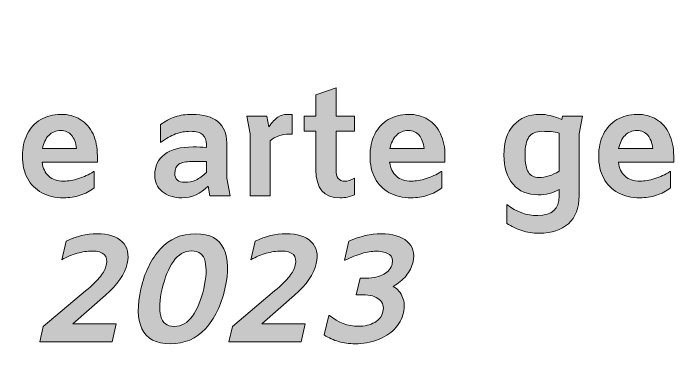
# Model space of a CAD drawing. Header units: millimetres. Extents: x 6 to 133, y 303 to 393.
# Drawn here: x 71.83 to 90.89, y 328.78 to 338.89 of the extents above; entities that cross this region are included whole.
import ezdxf

# ---------------------------------------------------------------- set-up
doc = ezdxf.new("R2010")
doc.units = ezdxf.units.MM
doc.header["$MEASUREMENT"] = 0

# ---------------------------------------------------------------- blocks, each defined once
blk = doc.blocks.new('block 2')
at = {"color": 188, "lineweight": 35, "true_color": 0x161224}
blk.add_open_spline([(21.418, 393.141), (21.418, 393.141), (6.418, 303.141), (6.418, 303.141), (6.418, 303.141), (118.799, 303.141), (118.799, 303.141), (118.799, 303.141), (133.023, 388.483), (133.023, 388.483), (133.386, 390.662), (131.914, 392.723), (129.735, 393.086), (129.518, 393.122), (129.298, 393.141), (129.078, 393.141), (129.078, 393.141), (21.418, 393.141), (21.418, 393.141)], degree=3, knots=[0, 0, 0, 0, 1, 1, 1, 2, 2, 2, 3, 3, 3, 4, 4, 4, 5, 5, 5, 6, 6, 6, 6], dxfattribs=at)
blk = doc.blocks.new('block 53')
at = {"true_color": 0xffffff}
h = blk.add_hatch(color=7, dxfattribs=at)
h.dxf.hatch_style = 2
edge = h.paths.add_edge_path()
edge.add_spline(control_points=[(74.223, 334.657), (74.223, 334.657), (72.647, 334.657), (72.647, 334.657), (72.67, 334.485), (72.733, 334.352), (72.838, 334.258), (72.944, 334.166), (73.086, 334.12), (73.264, 334.12), (73.394, 334.12), (73.535, 334.144), (73.685, 334.191), (73.839, 334.238), (73.981, 334.305), (74.112, 334.391), (74.112, 334.391), (74.129, 334.391), (74.129, 334.391), (74.129, 334.391), (74.129, 333.925), (74.129, 333.925), (74.014, 333.836), (73.881, 333.766), (73.73, 333.716), (73.581, 333.67), (73.425, 333.645), (73.259, 333.645), (73.022, 333.645), (72.815, 333.693), (72.638, 333.787), (72.46, 333.885), (72.324, 334.023), (72.229, 334.2), (72.134, 334.38), (72.087, 334.592), (72.087, 334.835), (72.087, 335.068), (72.132, 335.275), (72.22, 335.452), (72.311, 335.632), (72.44, 335.772), (72.607, 335.869), (72.772, 335.969), (72.963, 336.02), (73.179, 336.02), (73.392, 336.02), (73.577, 335.972), (73.734, 335.874), (73.894, 335.778), (74.015, 335.641), (74.098, 335.461), (74.18, 335.283), (74.223, 335.075), (74.223, 334.835), (74.223, 334.835), (74.223, 334.657), (74.223, 334.657)], knot_values=[0, 0, 0, 0, 1, 1, 1, 2, 2, 2, 3, 3, 3, 4, 4, 4, 5, 5, 5, 6, 6, 6, 7, 7, 7, 8, 8, 8, 9, 9, 9, 10, 10, 10, 11, 11, 11, 12, 12, 12, 13, 13, 13, 14, 14, 14, 15, 15, 15, 16, 16, 16, 17, 17, 17, 18, 18, 18, 19, 19, 19, 19], degree=3, periodic=1)
edge = h.paths.add_edge_path()
edge.add_spline(control_points=[(73.179, 335.559), (73.043, 335.559), (72.929, 335.512), (72.838, 335.421), (72.749, 335.332), (72.688, 335.208), (72.655, 335.048), (72.655, 335.048), (73.632, 335.048), (73.632, 335.048), (73.608, 335.214), (73.559, 335.339), (73.486, 335.426), (73.411, 335.514), (73.309, 335.559), (73.179, 335.559)], knot_values=[0, 0, 0, 0, 1, 1, 1, 2, 2, 2, 3, 3, 3, 4, 4, 4, 5, 5, 5, 5], degree=3, periodic=1)
at = {"lineweight": 0}
for points, knots in [([(74.223, 334.657), (74.223, 334.657), (72.647, 334.657), (72.647, 334.657), (72.67, 334.485), (72.733, 334.352), (72.838, 334.258), (72.944, 334.166), (73.086, 334.12), (73.264, 334.12), (73.394, 334.12), (73.535, 334.144), (73.685, 334.191), (73.839, 334.238), (73.981, 334.305), (74.112, 334.391), (74.112, 334.391), (74.129, 334.391), (74.129, 334.391), (74.129, 334.391), (74.129, 333.925), (74.129, 333.925), (74.014, 333.836), (73.881, 333.766), (73.73, 333.716), (73.581, 333.67), (73.425, 333.645), (73.259, 333.645), (73.022, 333.645), (72.815, 333.693), (72.638, 333.787), (72.46, 333.885), (72.324, 334.023), (72.229, 334.2), (72.134, 334.38), (72.087, 334.592), (72.087, 334.835), (72.087, 335.068), (72.132, 335.275), (72.22, 335.452), (72.311, 335.632), (72.44, 335.772), (72.607, 335.869), (72.772, 335.969), (72.963, 336.02), (73.179, 336.02), (73.392, 336.02), (73.577, 335.972), (73.734, 335.874), (73.894, 335.778), (74.015, 335.641), (74.098, 335.461), (74.18, 335.283), (74.223, 335.075), (74.223, 334.835), (74.223, 334.835), (74.223, 334.657), (74.223, 334.657)], [0, 0, 0, 0, 1, 1, 1, 2, 2, 2, 3, 3, 3, 4, 4, 4, 5, 5, 5, 6, 6, 6, 7, 7, 7, 8, 8, 8, 9, 9, 9, 10, 10, 10, 11, 11, 11, 12, 12, 12, 13, 13, 13, 14, 14, 14, 15, 15, 15, 16, 16, 16, 17, 17, 17, 18, 18, 18, 19, 19, 19, 19]), ([(73.179, 335.559), (73.043, 335.559), (72.929, 335.512), (72.838, 335.421), (72.749, 335.332), (72.688, 335.208), (72.655, 335.048), (72.655, 335.048), (73.632, 335.048), (73.632, 335.048), (73.608, 335.214), (73.559, 335.339), (73.486, 335.426), (73.411, 335.514), (73.309, 335.559), (73.179, 335.559)], [0, 0, 0, 0, 1, 1, 1, 2, 2, 2, 3, 3, 3, 4, 4, 4, 5, 5, 5, 5])]:
    blk.add_open_spline(points, degree=3, knots=knots, dxfattribs=at)
blk = doc.blocks.new('block 52')
blk.add_blockref('block 53', (0, 0))
blk = doc.blocks.new('block 51')
blk.add_blockref('block 52', (0, 0))
blk = doc.blocks.new('block 56')
at = {"true_color": 0xffffff}
h = blk.add_hatch(color=7, dxfattribs=at)
h.dxf.hatch_style = 2
edge = h.paths.add_edge_path()
edge.add_spline(control_points=[(77.427, 333.699), (77.427, 333.699), (77.374, 333.974), (77.374, 333.974), (77.166, 333.754), (76.918, 333.645), (76.628, 333.645), (76.399, 333.645), (76.213, 333.704), (76.069, 333.823), (75.927, 333.944), (75.856, 334.1), (75.856, 334.293), (75.856, 334.544), (75.949, 334.74), (76.135, 334.879), (76.322, 335.022), (76.593, 335.093), (76.948, 335.093), (77.074, 335.093), (77.202, 335.086), (77.33, 335.075), (77.33, 335.075), (77.33, 335.159), (77.33, 335.159), (77.33, 335.286), (77.292, 335.381), (77.219, 335.443), (77.148, 335.505), (77.033, 335.537), (76.877, 335.537), (76.722, 335.537), (76.579, 335.511), (76.446, 335.461), (76.315, 335.41), (76.173, 335.329), (76.02, 335.217), (76.02, 335.217), (76.02, 335.727), (76.02, 335.727), (76.153, 335.827), (76.292, 335.902), (76.437, 335.949), (76.582, 335.996), (76.741, 336.02), (76.917, 336.02), (77.239, 336.02), (77.485, 335.951), (77.654, 335.812), (77.822, 335.675), (77.907, 335.475), (77.907, 335.212), (77.907, 335.212), (77.907, 334.205), (77.907, 334.205), (77.907, 334.205), (78.004, 333.699), (78.004, 333.699), (78.004, 333.699), (77.427, 333.699), (77.427, 333.699)], knot_values=[0, 0, 0, 0, 1, 1, 1, 2, 2, 2, 3, 3, 3, 4, 4, 4, 5, 5, 5, 6, 6, 6, 7, 7, 7, 8, 8, 8, 9, 9, 9, 10, 10, 10, 11, 11, 11, 12, 12, 12, 13, 13, 13, 14, 14, 14, 15, 15, 15, 16, 16, 16, 17, 17, 17, 18, 18, 18, 19, 19, 19, 20, 20, 20, 20], degree=3, periodic=1)
edge = h.paths.add_edge_path()
edge.add_spline(control_points=[(76.428, 334.338), (76.428, 334.169), (76.524, 334.085), (76.717, 334.085), (76.826, 334.085), (76.93, 334.107), (77.028, 334.151), (77.128, 334.196), (77.229, 334.268), (77.33, 334.369), (77.33, 334.369), (77.33, 334.675), (77.33, 334.675), (77.33, 334.675), (76.912, 334.675), (76.912, 334.675), (76.744, 334.675), (76.62, 334.65), (76.544, 334.6), (76.466, 334.552), (76.428, 334.464), (76.428, 334.338)], knot_values=[0, 0, 0, 0, 1, 1, 1, 2, 2, 2, 3, 3, 3, 4, 4, 4, 5, 5, 5, 6, 6, 6, 7, 7, 7, 7], degree=3, periodic=1)
at = {"lineweight": 0}
for points, knots in [([(77.427, 333.699), (77.427, 333.699), (77.374, 333.974), (77.374, 333.974), (77.166, 333.754), (76.918, 333.645), (76.628, 333.645), (76.399, 333.645), (76.213, 333.704), (76.069, 333.823), (75.927, 333.944), (75.856, 334.1), (75.856, 334.293), (75.856, 334.544), (75.949, 334.74), (76.135, 334.879), (76.322, 335.022), (76.593, 335.093), (76.948, 335.093), (77.074, 335.093), (77.202, 335.086), (77.33, 335.075), (77.33, 335.075), (77.33, 335.159), (77.33, 335.159), (77.33, 335.286), (77.292, 335.381), (77.219, 335.443), (77.148, 335.505), (77.033, 335.537), (76.877, 335.537), (76.722, 335.537), (76.579, 335.511), (76.446, 335.461), (76.315, 335.41), (76.173, 335.329), (76.02, 335.217), (76.02, 335.217), (76.02, 335.727), (76.02, 335.727), (76.153, 335.827), (76.292, 335.902), (76.437, 335.949), (76.582, 335.996), (76.741, 336.02), (76.917, 336.02), (77.239, 336.02), (77.485, 335.951), (77.654, 335.812), (77.822, 335.675), (77.907, 335.475), (77.907, 335.212), (77.907, 335.212), (77.907, 334.205), (77.907, 334.205), (77.907, 334.205), (78.004, 333.699), (78.004, 333.699), (78.004, 333.699), (77.427, 333.699), (77.427, 333.699)], [0, 0, 0, 0, 1, 1, 1, 2, 2, 2, 3, 3, 3, 4, 4, 4, 5, 5, 5, 6, 6, 6, 7, 7, 7, 8, 8, 8, 9, 9, 9, 10, 10, 10, 11, 11, 11, 12, 12, 12, 13, 13, 13, 14, 14, 14, 15, 15, 15, 16, 16, 16, 17, 17, 17, 18, 18, 18, 19, 19, 19, 20, 20, 20, 20]), ([(76.428, 334.338), (76.428, 334.169), (76.524, 334.085), (76.717, 334.085), (76.826, 334.085), (76.93, 334.107), (77.028, 334.151), (77.128, 334.196), (77.229, 334.268), (77.33, 334.369), (77.33, 334.369), (77.33, 334.675), (77.33, 334.675), (77.33, 334.675), (76.912, 334.675), (76.912, 334.675), (76.744, 334.675), (76.62, 334.65), (76.544, 334.6), (76.466, 334.552), (76.428, 334.464), (76.428, 334.338)], [0, 0, 0, 0, 1, 1, 1, 2, 2, 2, 3, 3, 3, 4, 4, 4, 5, 5, 5, 6, 6, 6, 7, 7, 7, 7])]:
    blk.add_open_spline(points, degree=3, knots=knots, dxfattribs=at)
blk = doc.blocks.new('block 55')
blk.add_blockref('block 56', (0, 0))
blk = doc.blocks.new('block 54')
blk.add_blockref('block 55', (0, 0))
blk = doc.blocks.new('block 59')
at = {"true_color": 0xffffff}
h = blk.add_hatch(color=7, dxfattribs=at)
h.dxf.hatch_style = 2
edge = h.paths.add_edge_path()
edge.add_spline(control_points=[(79.769, 336.02), (79.769, 336.02), (79.769, 335.457), (79.769, 335.457), (79.769, 335.457), (79.698, 335.457), (79.698, 335.457), (79.469, 335.457), (79.285, 335.392), (79.143, 335.266), (79.143, 335.266), (79.143, 333.699), (79.143, 333.699), (79.143, 333.699), (78.57, 333.699), (78.57, 333.699), (78.57, 333.699), (78.57, 335.461), (78.57, 335.461), (78.57, 335.461), (78.477, 335.967), (78.477, 335.967), (78.477, 335.967), (79.049, 335.967), (79.049, 335.967), (79.049, 335.967), (79.107, 335.665), (79.107, 335.665), (79.201, 335.798), (79.287, 335.889), (79.365, 335.941), (79.444, 335.994), (79.531, 336.02), (79.626, 336.02), (79.626, 336.02), (79.769, 336.02), (79.769, 336.02)], knot_values=[0, 0, 0, 0, 1, 1, 1, 2, 2, 2, 3, 3, 3, 4, 4, 4, 5, 5, 5, 6, 6, 6, 7, 7, 7, 8, 8, 8, 9, 9, 9, 10, 10, 10, 11, 11, 11, 12, 12, 12, 12], degree=3, periodic=1)
at = {"lineweight": 0}
blk.add_open_spline([(79.769, 336.02), (79.769, 336.02), (79.769, 335.457), (79.769, 335.457), (79.769, 335.457), (79.698, 335.457), (79.698, 335.457), (79.469, 335.457), (79.285, 335.392), (79.143, 335.266), (79.143, 335.266), (79.143, 333.699), (79.143, 333.699), (79.143, 333.699), (78.57, 333.699), (78.57, 333.699), (78.57, 333.699), (78.57, 335.461), (78.57, 335.461), (78.57, 335.461), (78.477, 335.967), (78.477, 335.967), (78.477, 335.967), (79.049, 335.967), (79.049, 335.967), (79.049, 335.967), (79.107, 335.665), (79.107, 335.665), (79.201, 335.798), (79.287, 335.889), (79.365, 335.941), (79.444, 335.994), (79.531, 336.02), (79.626, 336.02), (79.626, 336.02), (79.769, 336.02), (79.769, 336.02)], degree=3, knots=[0, 0, 0, 0, 1, 1, 1, 2, 2, 2, 3, 3, 3, 4, 4, 4, 5, 5, 5, 6, 6, 6, 7, 7, 7, 8, 8, 8, 9, 9, 9, 10, 10, 10, 11, 11, 11, 12, 12, 12, 12], dxfattribs=at)
blk = doc.blocks.new('block 58')
blk.add_blockref('block 59', (0, 0))
blk = doc.blocks.new('block 57')
blk.add_blockref('block 58', (0, 0))
blk = doc.blocks.new('block 62')
at = {"true_color": 0xffffff}
h = blk.add_hatch(color=7, dxfattribs=at)
h.dxf.hatch_style = 2
edge = h.paths.add_edge_path()
edge.add_spline(control_points=[(81.02, 335.967), (81.02, 335.967), (81.544, 335.967), (81.544, 335.967), (81.544, 335.967), (81.544, 335.541), (81.544, 335.541), (81.544, 335.541), (81.02, 335.541), (81.02, 335.541), (81.02, 335.541), (81.02, 334.444), (81.02, 334.444), (81.02, 334.225), (81.104, 334.116), (81.273, 334.116), (81.349, 334.116), (81.442, 334.144), (81.548, 334.2), (81.548, 334.2), (81.548, 333.725), (81.548, 333.725), (81.474, 333.699), (81.406, 333.68), (81.344, 333.667), (81.282, 333.653), (81.212, 333.645), (81.135, 333.645), (80.676, 333.645), (80.447, 333.912), (80.447, 334.444), (80.447, 334.444), (80.447, 335.541), (80.447, 335.541), (80.447, 335.541), (80.114, 335.541), (80.114, 335.541), (80.114, 335.541), (80.114, 335.967), (80.114, 335.967), (80.114, 335.967), (80.447, 335.967), (80.447, 335.967), (80.447, 335.967), (80.447, 336.575), (80.447, 336.575), (80.447, 336.575), (81.02, 336.775), (81.02, 336.775), (81.02, 336.775), (81.02, 335.967), (81.02, 335.967)], knot_values=[0, 0, 0, 0, 1, 1, 1, 2, 2, 2, 3, 3, 3, 4, 4, 4, 5, 5, 5, 6, 6, 6, 7, 7, 7, 8, 8, 8, 9, 9, 9, 10, 10, 10, 11, 11, 11, 12, 12, 12, 13, 13, 13, 14, 14, 14, 15, 15, 15, 16, 16, 16, 17, 17, 17, 17], degree=3, periodic=1)
at = {"lineweight": 0}
blk.add_open_spline([(81.02, 335.967), (81.02, 335.967), (81.544, 335.967), (81.544, 335.967), (81.544, 335.967), (81.544, 335.541), (81.544, 335.541), (81.544, 335.541), (81.02, 335.541), (81.02, 335.541), (81.02, 335.541), (81.02, 334.444), (81.02, 334.444), (81.02, 334.225), (81.104, 334.116), (81.273, 334.116), (81.349, 334.116), (81.442, 334.144), (81.548, 334.2), (81.548, 334.2), (81.548, 333.725), (81.548, 333.725), (81.474, 333.699), (81.406, 333.68), (81.344, 333.667), (81.282, 333.653), (81.212, 333.645), (81.135, 333.645), (80.676, 333.645), (80.447, 333.912), (80.447, 334.444), (80.447, 334.444), (80.447, 335.541), (80.447, 335.541), (80.447, 335.541), (80.114, 335.541), (80.114, 335.541), (80.114, 335.541), (80.114, 335.967), (80.114, 335.967), (80.114, 335.967), (80.447, 335.967), (80.447, 335.967), (80.447, 335.967), (80.447, 336.575), (80.447, 336.575), (80.447, 336.575), (81.02, 336.775), (81.02, 336.775), (81.02, 336.775), (81.02, 335.967), (81.02, 335.967)], degree=3, knots=[0, 0, 0, 0, 1, 1, 1, 2, 2, 2, 3, 3, 3, 4, 4, 4, 5, 5, 5, 6, 6, 6, 7, 7, 7, 8, 8, 8, 9, 9, 9, 10, 10, 10, 11, 11, 11, 12, 12, 12, 13, 13, 13, 14, 14, 14, 15, 15, 15, 16, 16, 16, 17, 17, 17, 17], dxfattribs=at)
blk = doc.blocks.new('block 61')
blk.add_blockref('block 62', (0, 0))
blk = doc.blocks.new('block 60')
blk.add_blockref('block 61', (0, 0))
blk = doc.blocks.new('block 65')
at = {"true_color": 0xffffff}
h = blk.add_hatch(color=7, dxfattribs=at)
h.dxf.hatch_style = 2
edge = h.paths.add_edge_path()
edge.add_spline(control_points=[(84.124, 334.657), (84.124, 334.657), (82.548, 334.657), (82.548, 334.657), (82.572, 334.485), (82.635, 334.352), (82.739, 334.258), (82.846, 334.166), (82.988, 334.12), (83.165, 334.12), (83.295, 334.12), (83.436, 334.144), (83.587, 334.191), (83.74, 334.238), (83.882, 334.305), (84.013, 334.391), (84.013, 334.391), (84.031, 334.391), (84.031, 334.391), (84.031, 334.391), (84.031, 333.925), (84.031, 333.925), (83.916, 333.836), (83.783, 333.766), (83.632, 333.716), (83.483, 333.67), (83.326, 333.645), (83.161, 333.645), (82.923, 333.645), (82.717, 333.693), (82.539, 333.787), (82.362, 333.885), (82.225, 334.023), (82.131, 334.2), (82.036, 334.38), (81.989, 334.592), (81.989, 334.835), (81.989, 335.068), (82.033, 335.275), (82.122, 335.452), (82.213, 335.632), (82.342, 335.772), (82.508, 335.869), (82.674, 335.969), (82.865, 336.02), (83.081, 336.02), (83.294, 336.02), (83.478, 335.972), (83.636, 335.874), (83.796, 335.778), (83.917, 335.641), (84, 335.461), (84.082, 335.283), (84.124, 335.075), (84.124, 334.835), (84.124, 334.835), (84.124, 334.657), (84.124, 334.657)], knot_values=[0, 0, 0, 0, 1, 1, 1, 2, 2, 2, 3, 3, 3, 4, 4, 4, 5, 5, 5, 6, 6, 6, 7, 7, 7, 8, 8, 8, 9, 9, 9, 10, 10, 10, 11, 11, 11, 12, 12, 12, 13, 13, 13, 14, 14, 14, 15, 15, 15, 16, 16, 16, 17, 17, 17, 18, 18, 18, 19, 19, 19, 19], degree=3, periodic=1)
edge = h.paths.add_edge_path()
edge.add_spline(control_points=[(83.081, 335.559), (82.945, 335.559), (82.83, 335.512), (82.739, 335.421), (82.65, 335.332), (82.589, 335.208), (82.557, 335.048), (82.557, 335.048), (83.534, 335.048), (83.534, 335.048), (83.509, 335.214), (83.461, 335.339), (83.387, 335.426), (83.313, 335.514), (83.211, 335.559), (83.081, 335.559)], knot_values=[0, 0, 0, 0, 1, 1, 1, 2, 2, 2, 3, 3, 3, 4, 4, 4, 5, 5, 5, 5], degree=3, periodic=1)
at = {"lineweight": 0}
for points, knots in [([(84.124, 334.657), (84.124, 334.657), (82.548, 334.657), (82.548, 334.657), (82.572, 334.485), (82.635, 334.352), (82.739, 334.258), (82.846, 334.166), (82.988, 334.12), (83.165, 334.12), (83.295, 334.12), (83.436, 334.144), (83.587, 334.191), (83.74, 334.238), (83.882, 334.305), (84.013, 334.391), (84.013, 334.391), (84.031, 334.391), (84.031, 334.391), (84.031, 334.391), (84.031, 333.925), (84.031, 333.925), (83.916, 333.836), (83.783, 333.766), (83.632, 333.716), (83.483, 333.67), (83.326, 333.645), (83.161, 333.645), (82.923, 333.645), (82.717, 333.693), (82.539, 333.787), (82.362, 333.885), (82.225, 334.023), (82.131, 334.2), (82.036, 334.38), (81.989, 334.592), (81.989, 334.835), (81.989, 335.068), (82.033, 335.275), (82.122, 335.452), (82.213, 335.632), (82.342, 335.772), (82.508, 335.869), (82.674, 335.969), (82.865, 336.02), (83.081, 336.02), (83.294, 336.02), (83.478, 335.972), (83.636, 335.874), (83.796, 335.778), (83.917, 335.641), (84, 335.461), (84.082, 335.283), (84.124, 335.075), (84.124, 334.835), (84.124, 334.835), (84.124, 334.657), (84.124, 334.657)], [0, 0, 0, 0, 1, 1, 1, 2, 2, 2, 3, 3, 3, 4, 4, 4, 5, 5, 5, 6, 6, 6, 7, 7, 7, 8, 8, 8, 9, 9, 9, 10, 10, 10, 11, 11, 11, 12, 12, 12, 13, 13, 13, 14, 14, 14, 15, 15, 15, 16, 16, 16, 17, 17, 17, 18, 18, 18, 19, 19, 19, 19]), ([(83.081, 335.559), (82.945, 335.559), (82.83, 335.512), (82.739, 335.421), (82.65, 335.332), (82.589, 335.208), (82.557, 335.048), (82.557, 335.048), (83.534, 335.048), (83.534, 335.048), (83.509, 335.214), (83.461, 335.339), (83.387, 335.426), (83.313, 335.514), (83.211, 335.559), (83.081, 335.559)], [0, 0, 0, 0, 1, 1, 1, 2, 2, 2, 3, 3, 3, 4, 4, 4, 5, 5, 5, 5])]:
    blk.add_open_spline(points, degree=3, knots=knots, dxfattribs=at)
blk = doc.blocks.new('block 64')
blk.add_blockref('block 65', (0, 0))
blk = doc.blocks.new('block 63')
blk.add_blockref('block 64', (0, 0))
blk = doc.blocks.new('block 68')
at = {"true_color": 0xffffff}
h = blk.add_hatch(color=7, dxfattribs=at)
h.dxf.hatch_style = 2
edge = h.paths.add_edge_path()
edge.add_spline(control_points=[(88.044, 335.967), (88.044, 335.967), (87.946, 335.465), (87.946, 335.465), (87.946, 335.465), (87.946, 333.699), (87.946, 333.699), (87.946, 333.352), (87.844, 333.089), (87.64, 332.908), (87.438, 332.728), (87.162, 332.637), (86.814, 332.637), (86.628, 332.637), (86.46, 332.663), (86.312, 332.713), (86.164, 332.761), (86.022, 332.827), (85.886, 332.913), (85.886, 332.913), (85.886, 333.45), (85.886, 333.45), (86.158, 333.243), (86.451, 333.139), (86.765, 333.139), (87.17, 333.139), (87.373, 333.326), (87.373, 333.699), (87.373, 333.699), (87.373, 333.876), (87.373, 333.876), (87.196, 333.778), (86.998, 333.73), (86.783, 333.73), (86.478, 333.73), (86.238, 333.829), (86.064, 334.031), (85.888, 334.232), (85.802, 334.509), (85.802, 334.862), (85.802, 335.222), (85.893, 335.505), (86.077, 335.71), (86.26, 335.916), (86.51, 336.02), (86.827, 336.02), (86.927, 336.02), (87.024, 336.008), (87.116, 335.985), (87.21, 335.964), (87.321, 335.927), (87.449, 335.874), (87.449, 335.874), (87.471, 335.967), (87.471, 335.967), (87.471, 335.967), (88.044, 335.967), (88.044, 335.967)], knot_values=[0, 0, 0, 0, 1, 1, 1, 2, 2, 2, 3, 3, 3, 4, 4, 4, 5, 5, 5, 6, 6, 6, 7, 7, 7, 8, 8, 8, 9, 9, 9, 10, 10, 10, 11, 11, 11, 12, 12, 12, 13, 13, 13, 14, 14, 14, 15, 15, 15, 16, 16, 16, 17, 17, 17, 18, 18, 18, 19, 19, 19, 19], degree=3, periodic=1)
edge = h.paths.add_edge_path()
edge.add_spline(control_points=[(86.805, 334.222), (86.988, 334.222), (87.178, 334.281), (87.373, 334.4), (87.373, 334.4), (87.373, 335.483), (87.373, 335.483), (87.299, 335.507), (87.225, 335.521), (87.151, 335.528), (87.077, 335.533), (86.988, 335.537), (86.885, 335.537), (86.716, 335.537), (86.593, 335.483), (86.517, 335.377), (86.442, 335.27), (86.406, 335.098), (86.406, 334.862), (86.406, 334.64), (86.437, 334.477), (86.499, 334.373), (86.563, 334.272), (86.665, 334.222), (86.805, 334.222)], knot_values=[0, 0, 0, 0, 1, 1, 1, 2, 2, 2, 3, 3, 3, 4, 4, 4, 5, 5, 5, 6, 6, 6, 7, 7, 7, 8, 8, 8, 8], degree=3, periodic=1)
at = {"lineweight": 0}
for points, knots in [([(88.044, 335.967), (88.044, 335.967), (87.946, 335.465), (87.946, 335.465), (87.946, 335.465), (87.946, 333.699), (87.946, 333.699), (87.946, 333.352), (87.844, 333.089), (87.64, 332.908), (87.438, 332.728), (87.162, 332.637), (86.814, 332.637), (86.628, 332.637), (86.46, 332.663), (86.312, 332.713), (86.164, 332.761), (86.022, 332.827), (85.886, 332.913), (85.886, 332.913), (85.886, 333.45), (85.886, 333.45), (86.158, 333.243), (86.451, 333.139), (86.765, 333.139), (87.17, 333.139), (87.373, 333.326), (87.373, 333.699), (87.373, 333.699), (87.373, 333.876), (87.373, 333.876), (87.196, 333.778), (86.998, 333.73), (86.783, 333.73), (86.478, 333.73), (86.238, 333.829), (86.064, 334.031), (85.888, 334.232), (85.802, 334.509), (85.802, 334.862), (85.802, 335.222), (85.893, 335.505), (86.077, 335.71), (86.26, 335.916), (86.51, 336.02), (86.827, 336.02), (86.927, 336.02), (87.024, 336.008), (87.116, 335.985), (87.21, 335.964), (87.321, 335.927), (87.449, 335.874), (87.449, 335.874), (87.471, 335.967), (87.471, 335.967), (87.471, 335.967), (88.044, 335.967), (88.044, 335.967)], [0, 0, 0, 0, 1, 1, 1, 2, 2, 2, 3, 3, 3, 4, 4, 4, 5, 5, 5, 6, 6, 6, 7, 7, 7, 8, 8, 8, 9, 9, 9, 10, 10, 10, 11, 11, 11, 12, 12, 12, 13, 13, 13, 14, 14, 14, 15, 15, 15, 16, 16, 16, 17, 17, 17, 18, 18, 18, 19, 19, 19, 19]), ([(86.805, 334.222), (86.988, 334.222), (87.178, 334.281), (87.373, 334.4), (87.373, 334.4), (87.373, 335.483), (87.373, 335.483), (87.299, 335.507), (87.225, 335.521), (87.151, 335.528), (87.077, 335.533), (86.988, 335.537), (86.885, 335.537), (86.716, 335.537), (86.593, 335.483), (86.517, 335.377), (86.442, 335.27), (86.406, 335.098), (86.406, 334.862), (86.406, 334.64), (86.437, 334.477), (86.499, 334.373), (86.563, 334.272), (86.665, 334.222), (86.805, 334.222)], [0, 0, 0, 0, 1, 1, 1, 2, 2, 2, 3, 3, 3, 4, 4, 4, 5, 5, 5, 6, 6, 6, 7, 7, 7, 8, 8, 8, 8])]:
    blk.add_open_spline(points, degree=3, knots=knots, dxfattribs=at)
blk = doc.blocks.new('block 67')
blk.add_blockref('block 68', (0, 0))
blk = doc.blocks.new('block 66')
blk.add_blockref('block 67', (0, 0))
blk = doc.blocks.new('block 71')
at = {"true_color": 0xffffff}
h = blk.add_hatch(color=7, dxfattribs=at)
h.dxf.hatch_style = 2
edge = h.paths.add_edge_path()
edge.add_spline(control_points=[(90.639, 334.657), (90.639, 334.657), (89.063, 334.657), (89.063, 334.657), (89.086, 334.485), (89.149, 334.352), (89.253, 334.258), (89.36, 334.166), (89.502, 334.12), (89.68, 334.12), (89.81, 334.12), (89.951, 334.144), (90.101, 334.191), (90.255, 334.238), (90.397, 334.305), (90.528, 334.391), (90.528, 334.391), (90.545, 334.391), (90.545, 334.391), (90.545, 334.391), (90.545, 333.925), (90.545, 333.925), (90.43, 333.836), (90.297, 333.766), (90.146, 333.716), (89.997, 333.67), (89.841, 333.645), (89.675, 333.645), (89.438, 333.645), (89.231, 333.693), (89.054, 333.787), (88.876, 333.885), (88.74, 334.023), (88.645, 334.2), (88.55, 334.38), (88.503, 334.592), (88.503, 334.835), (88.503, 335.068), (88.548, 335.275), (88.636, 335.452), (88.727, 335.632), (88.856, 335.772), (89.023, 335.869), (89.188, 335.969), (89.379, 336.02), (89.595, 336.02), (89.808, 336.02), (89.993, 335.972), (90.15, 335.874), (90.31, 335.778), (90.431, 335.641), (90.514, 335.461), (90.596, 335.283), (90.639, 335.075), (90.639, 334.835), (90.639, 334.835), (90.639, 334.657), (90.639, 334.657)], knot_values=[0, 0, 0, 0, 1, 1, 1, 2, 2, 2, 3, 3, 3, 4, 4, 4, 5, 5, 5, 6, 6, 6, 7, 7, 7, 8, 8, 8, 9, 9, 9, 10, 10, 10, 11, 11, 11, 12, 12, 12, 13, 13, 13, 14, 14, 14, 15, 15, 15, 16, 16, 16, 17, 17, 17, 18, 18, 18, 19, 19, 19, 19], degree=3, periodic=1)
edge = h.paths.add_edge_path()
edge.add_spline(control_points=[(89.595, 335.559), (89.459, 335.559), (89.345, 335.512), (89.253, 335.421), (89.165, 335.332), (89.104, 335.208), (89.071, 335.048), (89.071, 335.048), (90.048, 335.048), (90.048, 335.048), (90.024, 335.214), (89.975, 335.339), (89.902, 335.426), (89.827, 335.514), (89.725, 335.559), (89.595, 335.559)], knot_values=[0, 0, 0, 0, 1, 1, 1, 2, 2, 2, 3, 3, 3, 4, 4, 4, 5, 5, 5, 5], degree=3, periodic=1)
at = {"lineweight": 0}
for points, knots in [([(90.639, 334.657), (90.639, 334.657), (89.063, 334.657), (89.063, 334.657), (89.086, 334.485), (89.149, 334.352), (89.253, 334.258), (89.36, 334.166), (89.502, 334.12), (89.68, 334.12), (89.81, 334.12), (89.951, 334.144), (90.101, 334.191), (90.255, 334.238), (90.397, 334.305), (90.528, 334.391), (90.528, 334.391), (90.545, 334.391), (90.545, 334.391), (90.545, 334.391), (90.545, 333.925), (90.545, 333.925), (90.43, 333.836), (90.297, 333.766), (90.146, 333.716), (89.997, 333.67), (89.841, 333.645), (89.675, 333.645), (89.438, 333.645), (89.231, 333.693), (89.054, 333.787), (88.876, 333.885), (88.74, 334.023), (88.645, 334.2), (88.55, 334.38), (88.503, 334.592), (88.503, 334.835), (88.503, 335.068), (88.548, 335.275), (88.636, 335.452), (88.727, 335.632), (88.856, 335.772), (89.023, 335.869), (89.188, 335.969), (89.379, 336.02), (89.595, 336.02), (89.808, 336.02), (89.993, 335.972), (90.15, 335.874), (90.31, 335.778), (90.431, 335.641), (90.514, 335.461), (90.596, 335.283), (90.639, 335.075), (90.639, 334.835), (90.639, 334.835), (90.639, 334.657), (90.639, 334.657)], [0, 0, 0, 0, 1, 1, 1, 2, 2, 2, 3, 3, 3, 4, 4, 4, 5, 5, 5, 6, 6, 6, 7, 7, 7, 8, 8, 8, 9, 9, 9, 10, 10, 10, 11, 11, 11, 12, 12, 12, 13, 13, 13, 14, 14, 14, 15, 15, 15, 16, 16, 16, 17, 17, 17, 18, 18, 18, 19, 19, 19, 19]), ([(89.595, 335.559), (89.459, 335.559), (89.345, 335.512), (89.253, 335.421), (89.165, 335.332), (89.104, 335.208), (89.071, 335.048), (89.071, 335.048), (90.048, 335.048), (90.048, 335.048), (90.024, 335.214), (89.975, 335.339), (89.902, 335.426), (89.827, 335.514), (89.725, 335.559), (89.595, 335.559)], [0, 0, 0, 0, 1, 1, 1, 2, 2, 2, 3, 3, 3, 4, 4, 4, 5, 5, 5, 5])]:
    blk.add_open_spline(points, degree=3, knots=knots, dxfattribs=at)
blk = doc.blocks.new('block 70')
blk.add_blockref('block 71', (0, 0))
blk = doc.blocks.new('block 69')
blk.add_blockref('block 70', (0, 0))
blk = doc.blocks.new('block 98')
at = {"true_color": 0xffffff}
h = blk.add_hatch(color=7, dxfattribs=at)
h.dxf.hatch_style = 2
edge = h.paths.add_edge_path()
edge.add_spline(control_points=[(74.759, 330.054), (74.759, 330.054), (74.64, 329.544), (74.64, 329.544), (74.64, 329.544), (72.58, 329.544), (72.58, 329.544), (72.58, 329.544), (72.682, 329.979), (72.682, 329.979), (72.682, 329.979), (73.885, 330.995), (73.885, 330.995), (74.082, 331.161), (74.224, 331.298), (74.311, 331.408), (74.397, 331.517), (74.451, 331.622), (74.475, 331.723), (74.537, 331.992), (74.402, 332.127), (74.071, 332.127), (73.935, 332.127), (73.793, 332.106), (73.645, 332.065), (73.5, 332.023), (73.354, 331.963), (73.21, 331.883), (73.21, 331.883), (73.334, 332.407), (73.334, 332.407), (73.621, 332.549), (73.914, 332.62), (74.213, 332.62), (74.535, 332.62), (74.774, 332.545), (74.928, 332.394), (75.085, 332.243), (75.132, 332.035), (75.07, 331.772), (75.001, 331.47), (74.796, 331.17), (74.453, 330.871), (74.453, 330.871), (73.521, 330.054), (73.521, 330.054), (73.521, 330.054), (74.759, 330.054), (74.759, 330.054)], knot_values=[0, 0, 0, 0, 1, 1, 1, 2, 2, 2, 3, 3, 3, 4, 4, 4, 5, 5, 5, 6, 6, 6, 7, 7, 7, 8, 8, 8, 9, 9, 9, 10, 10, 10, 11, 11, 11, 12, 12, 12, 13, 13, 13, 14, 14, 14, 15, 15, 15, 16, 16, 16, 16], degree=3, periodic=1)
at = {"lineweight": 0}
blk.add_open_spline([(74.759, 330.054), (74.759, 330.054), (74.64, 329.544), (74.64, 329.544), (74.64, 329.544), (72.58, 329.544), (72.58, 329.544), (72.58, 329.544), (72.682, 329.979), (72.682, 329.979), (72.682, 329.979), (73.885, 330.995), (73.885, 330.995), (74.082, 331.161), (74.224, 331.298), (74.311, 331.408), (74.397, 331.517), (74.451, 331.622), (74.475, 331.723), (74.537, 331.992), (74.402, 332.127), (74.071, 332.127), (73.935, 332.127), (73.793, 332.106), (73.645, 332.065), (73.5, 332.023), (73.354, 331.963), (73.21, 331.883), (73.21, 331.883), (73.334, 332.407), (73.334, 332.407), (73.621, 332.549), (73.914, 332.62), (74.213, 332.62), (74.535, 332.62), (74.774, 332.545), (74.928, 332.394), (75.085, 332.243), (75.132, 332.035), (75.07, 331.772), (75.001, 331.47), (74.796, 331.17), (74.453, 330.871), (74.453, 330.871), (73.521, 330.054), (73.521, 330.054), (73.521, 330.054), (74.759, 330.054), (74.759, 330.054)], degree=3, knots=[0, 0, 0, 0, 1, 1, 1, 2, 2, 2, 3, 3, 3, 4, 4, 4, 5, 5, 5, 6, 6, 6, 7, 7, 7, 8, 8, 8, 9, 9, 9, 10, 10, 10, 11, 11, 11, 12, 12, 12, 13, 13, 13, 14, 14, 14, 15, 15, 15, 16, 16, 16, 16], dxfattribs=at)
blk = doc.blocks.new('block 97')
blk.add_blockref('block 98', (0, 0))
blk = doc.blocks.new('block 96')
blk.add_blockref('block 97', (0, 0))
blk = doc.blocks.new('block 101')
at = {"true_color": 0xffffff}
h = blk.add_hatch(color=7, dxfattribs=at)
h.dxf.hatch_style = 2
edge = h.paths.add_edge_path()
edge.add_spline(control_points=[(76.298, 329.49), (75.889, 329.49), (75.62, 329.632), (75.49, 329.916), (75.362, 330.203), (75.353, 330.583), (75.463, 331.057), (75.572, 331.528), (75.757, 331.905), (76.018, 332.19), (76.278, 332.476), (76.613, 332.62), (77.021, 332.62), (77.43, 332.62), (77.697, 332.476), (77.825, 332.19), (77.955, 331.905), (77.965, 331.528), (77.856, 331.057), (77.746, 330.583), (77.561, 330.203), (77.301, 329.916), (77.04, 329.632), (76.706, 329.49), (76.298, 329.49)], knot_values=[0, 0, 0, 0, 1, 1, 1, 2, 2, 2, 3, 3, 3, 4, 4, 4, 5, 5, 5, 6, 6, 6, 7, 7, 7, 8, 8, 8, 8], degree=3, periodic=1)
edge = h.paths.add_edge_path()
edge.add_spline(control_points=[(76.413, 329.983), (76.62, 329.983), (76.792, 330.081), (76.928, 330.276), (77.067, 330.474), (77.175, 330.734), (77.252, 331.057), (77.325, 331.377), (77.339, 331.636), (77.292, 331.834), (77.244, 332.032), (77.116, 332.132), (76.906, 332.132), (76.698, 332.132), (76.525, 332.032), (76.387, 331.834), (76.25, 331.636), (76.143, 331.377), (76.067, 331.057), (75.992, 330.734), (75.979, 330.474), (76.027, 330.276), (76.074, 330.081), (76.202, 329.983), (76.413, 329.983)], knot_values=[0, 0, 0, 0, 1, 1, 1, 2, 2, 2, 3, 3, 3, 4, 4, 4, 5, 5, 5, 6, 6, 6, 7, 7, 7, 8, 8, 8, 8], degree=3, periodic=1)
at = {"lineweight": 0}
for points in [[(76.298, 329.49), (75.889, 329.49), (75.62, 329.632), (75.49, 329.916), (75.362, 330.203), (75.353, 330.583), (75.463, 331.057), (75.572, 331.528), (75.757, 331.905), (76.018, 332.19), (76.278, 332.476), (76.613, 332.62), (77.021, 332.62), (77.43, 332.62), (77.697, 332.476), (77.825, 332.19), (77.955, 331.905), (77.965, 331.528), (77.856, 331.057), (77.746, 330.583), (77.561, 330.203), (77.301, 329.916), (77.04, 329.632), (76.706, 329.49), (76.298, 329.49)], [(76.413, 329.983), (76.62, 329.983), (76.792, 330.081), (76.928, 330.276), (77.067, 330.474), (77.175, 330.734), (77.252, 331.057), (77.325, 331.377), (77.339, 331.636), (77.292, 331.834), (77.244, 332.032), (77.116, 332.132), (76.906, 332.132), (76.698, 332.132), (76.525, 332.032), (76.387, 331.834), (76.25, 331.636), (76.143, 331.377), (76.067, 331.057), (75.992, 330.734), (75.979, 330.474), (76.027, 330.276), (76.074, 330.081), (76.202, 329.983), (76.413, 329.983)]]:
    blk.add_open_spline(points, degree=3, knots=[0, 0, 0, 0, 1, 1, 1, 2, 2, 2, 3, 3, 3, 4, 4, 4, 5, 5, 5, 6, 6, 6, 7, 7, 7, 8, 8, 8, 8], dxfattribs=at)
blk = doc.blocks.new('block 100')
blk.add_blockref('block 101', (0, 0))
blk = doc.blocks.new('block 99')
blk.add_blockref('block 100', (0, 0))
blk = doc.blocks.new('block 104')
at = {"true_color": 0xffffff}
h = blk.add_hatch(color=7, dxfattribs=at)
h.dxf.hatch_style = 2
edge = h.paths.add_edge_path()
edge.add_spline(control_points=[(80.145, 330.054), (80.145, 330.054), (80.025, 329.544), (80.025, 329.544), (80.025, 329.544), (77.965, 329.544), (77.965, 329.544), (77.965, 329.544), (78.067, 329.979), (78.067, 329.979), (78.067, 329.979), (79.27, 330.995), (79.27, 330.995), (79.468, 331.161), (79.61, 331.298), (79.696, 331.408), (79.782, 331.517), (79.836, 331.622), (79.86, 331.723), (79.923, 331.992), (79.787, 332.127), (79.456, 332.127), (79.32, 332.127), (79.178, 332.106), (79.03, 332.065), (78.885, 332.023), (78.739, 331.963), (78.595, 331.883), (78.595, 331.883), (78.719, 332.407), (78.719, 332.407), (79.006, 332.549), (79.299, 332.62), (79.599, 332.62), (79.92, 332.62), (80.159, 332.545), (80.313, 332.394), (80.47, 332.243), (80.518, 332.035), (80.455, 331.772), (80.387, 331.47), (80.181, 331.17), (79.838, 330.871), (79.838, 330.871), (78.906, 330.054), (78.906, 330.054), (78.906, 330.054), (80.145, 330.054), (80.145, 330.054)], knot_values=[0, 0, 0, 0, 1, 1, 1, 2, 2, 2, 3, 3, 3, 4, 4, 4, 5, 5, 5, 6, 6, 6, 7, 7, 7, 8, 8, 8, 9, 9, 9, 10, 10, 10, 11, 11, 11, 12, 12, 12, 13, 13, 13, 14, 14, 14, 15, 15, 15, 16, 16, 16, 16], degree=3, periodic=1)
at = {"lineweight": 0}
blk.add_open_spline([(80.145, 330.054), (80.145, 330.054), (80.025, 329.544), (80.025, 329.544), (80.025, 329.544), (77.965, 329.544), (77.965, 329.544), (77.965, 329.544), (78.067, 329.979), (78.067, 329.979), (78.067, 329.979), (79.27, 330.995), (79.27, 330.995), (79.468, 331.161), (79.61, 331.298), (79.696, 331.408), (79.782, 331.517), (79.836, 331.622), (79.86, 331.723), (79.923, 331.992), (79.787, 332.127), (79.456, 332.127), (79.32, 332.127), (79.178, 332.106), (79.03, 332.065), (78.885, 332.023), (78.739, 331.963), (78.595, 331.883), (78.595, 331.883), (78.719, 332.407), (78.719, 332.407), (79.006, 332.549), (79.299, 332.62), (79.599, 332.62), (79.92, 332.62), (80.159, 332.545), (80.313, 332.394), (80.47, 332.243), (80.518, 332.035), (80.455, 331.772), (80.387, 331.47), (80.181, 331.17), (79.838, 330.871), (79.838, 330.871), (78.906, 330.054), (78.906, 330.054), (78.906, 330.054), (80.145, 330.054), (80.145, 330.054)], degree=3, knots=[0, 0, 0, 0, 1, 1, 1, 2, 2, 2, 3, 3, 3, 4, 4, 4, 5, 5, 5, 6, 6, 6, 7, 7, 7, 8, 8, 8, 9, 9, 9, 10, 10, 10, 11, 11, 11, 12, 12, 12, 13, 13, 13, 14, 14, 14, 15, 15, 15, 16, 16, 16, 16], dxfattribs=at)
blk = doc.blocks.new('block 103')
blk.add_blockref('block 104', (0, 0))
blk = doc.blocks.new('block 102')
blk.add_blockref('block 103', (0, 0))
blk = doc.blocks.new('block 107')
at = {"true_color": 0xffffff}
h = blk.add_hatch(color=7, dxfattribs=at)
h.dxf.hatch_style = 2
edge = h.paths.add_edge_path()
edge.add_spline(control_points=[(82.651, 331.124), (82.777, 331.046), (82.866, 330.942), (82.917, 330.809), (82.97, 330.678), (82.979, 330.534), (82.944, 330.374), (82.902, 330.196), (82.816, 330.041), (82.686, 329.908), (82.555, 329.774), (82.393, 329.67), (82.198, 329.597), (82.002, 329.526), (81.791, 329.49), (81.563, 329.49), (81.394, 329.49), (81.237, 329.511), (81.092, 329.552), (80.95, 329.593), (80.814, 329.656), (80.684, 329.739), (80.684, 329.739), (80.813, 330.298), (80.813, 330.298), (80.813, 330.298), (80.83, 330.298), (80.83, 330.298), (81.085, 330.091), (81.359, 329.987), (81.652, 329.987), (81.838, 329.987), (81.995, 330.024), (82.122, 330.098), (82.249, 330.172), (82.328, 330.274), (82.358, 330.405), (82.393, 330.547), (82.358, 330.662), (82.251, 330.751), (82.147, 330.84), (81.99, 330.884), (81.781, 330.884), (81.781, 330.884), (81.598, 330.884), (81.598, 330.884), (81.598, 330.884), (81.705, 331.359), (81.705, 331.359), (81.705, 331.359), (81.887, 331.359), (81.887, 331.359), (82.085, 331.359), (82.249, 331.395), (82.38, 331.466), (82.51, 331.539), (82.59, 331.64), (82.62, 331.768), (82.646, 331.88), (82.62, 331.968), (82.54, 332.03), (82.46, 332.092), (82.335, 332.123), (82.167, 332.123), (82.036, 332.123), (81.9, 332.102), (81.758, 332.061), (81.616, 332.019), (81.456, 331.955), (81.279, 331.87), (81.279, 331.87), (81.261, 331.87), (81.261, 331.87), (81.261, 331.87), (81.39, 332.407), (81.39, 332.407), (81.694, 332.549), (81.999, 332.62), (82.304, 332.62), (82.635, 332.62), (82.883, 332.547), (83.046, 332.403), (83.211, 332.261), (83.268, 332.066), (83.215, 331.821), (83.179, 331.676), (83.112, 331.542), (83.015, 331.421), (82.917, 331.303), (82.795, 331.204), (82.651, 331.124)], knot_values=[0, 0, 0, 0, 1, 1, 1, 2, 2, 2, 3, 3, 3, 4, 4, 4, 5, 5, 5, 6, 6, 6, 7, 7, 7, 8, 8, 8, 9, 9, 9, 10, 10, 10, 11, 11, 11, 12, 12, 12, 13, 13, 13, 14, 14, 14, 15, 15, 15, 16, 16, 16, 17, 17, 17, 18, 18, 18, 19, 19, 19, 20, 20, 20, 21, 21, 21, 22, 22, 22, 23, 23, 23, 24, 24, 24, 25, 25, 25, 26, 26, 26, 27, 27, 27, 28, 28, 28, 29, 29, 29, 30, 30, 30, 30], degree=3, periodic=1)
at = {"lineweight": 0}
blk.add_open_spline([(82.651, 331.124), (82.777, 331.046), (82.866, 330.942), (82.917, 330.809), (82.97, 330.678), (82.979, 330.534), (82.944, 330.374), (82.902, 330.196), (82.816, 330.041), (82.686, 329.908), (82.555, 329.774), (82.393, 329.67), (82.198, 329.597), (82.002, 329.526), (81.791, 329.49), (81.563, 329.49), (81.394, 329.49), (81.237, 329.511), (81.092, 329.552), (80.95, 329.593), (80.814, 329.656), (80.684, 329.739), (80.684, 329.739), (80.813, 330.298), (80.813, 330.298), (80.813, 330.298), (80.83, 330.298), (80.83, 330.298), (81.085, 330.091), (81.359, 329.987), (81.652, 329.987), (81.838, 329.987), (81.995, 330.024), (82.122, 330.098), (82.249, 330.172), (82.328, 330.274), (82.358, 330.405), (82.393, 330.547), (82.358, 330.662), (82.251, 330.751), (82.147, 330.84), (81.99, 330.884), (81.781, 330.884), (81.781, 330.884), (81.598, 330.884), (81.598, 330.884), (81.598, 330.884), (81.705, 331.359), (81.705, 331.359), (81.705, 331.359), (81.887, 331.359), (81.887, 331.359), (82.085, 331.359), (82.249, 331.395), (82.38, 331.466), (82.51, 331.539), (82.59, 331.64), (82.62, 331.768), (82.646, 331.88), (82.62, 331.968), (82.54, 332.03), (82.46, 332.092), (82.335, 332.123), (82.167, 332.123), (82.036, 332.123), (81.9, 332.102), (81.758, 332.061), (81.616, 332.019), (81.456, 331.955), (81.279, 331.87), (81.279, 331.87), (81.261, 331.87), (81.261, 331.87), (81.261, 331.87), (81.39, 332.407), (81.39, 332.407), (81.694, 332.549), (81.999, 332.62), (82.304, 332.62), (82.635, 332.62), (82.883, 332.547), (83.046, 332.403), (83.211, 332.261), (83.268, 332.066), (83.215, 331.821), (83.179, 331.676), (83.112, 331.542), (83.015, 331.421), (82.917, 331.303), (82.795, 331.204), (82.651, 331.124)], degree=3, knots=[0, 0, 0, 0, 1, 1, 1, 2, 2, 2, 3, 3, 3, 4, 4, 4, 5, 5, 5, 6, 6, 6, 7, 7, 7, 8, 8, 8, 9, 9, 9, 10, 10, 10, 11, 11, 11, 12, 12, 12, 13, 13, 13, 14, 14, 14, 15, 15, 15, 16, 16, 16, 17, 17, 17, 18, 18, 18, 19, 19, 19, 20, 20, 20, 21, 21, 21, 22, 22, 22, 23, 23, 23, 24, 24, 24, 25, 25, 25, 26, 26, 26, 27, 27, 27, 28, 28, 28, 29, 29, 29, 30, 30, 30, 30], dxfattribs=at)
blk = doc.blocks.new('block 106')
blk.add_blockref('block 107', (0, 0))
blk = doc.blocks.new('block 105')
blk.add_blockref('block 106', (0, 0))

msp = doc.modelspace()

# ---------------------------------------------------------------- block references
for name in ['block 2', 'block 60', 'block 51', 'block 54', 'block 57', 'block 63', 'block 66', 'block 69', 'block 96', 'block 99', 'block 102', 'block 105']:
    msp.add_blockref(name, (0, 0))

doc.saveas('drawing.dxf')
